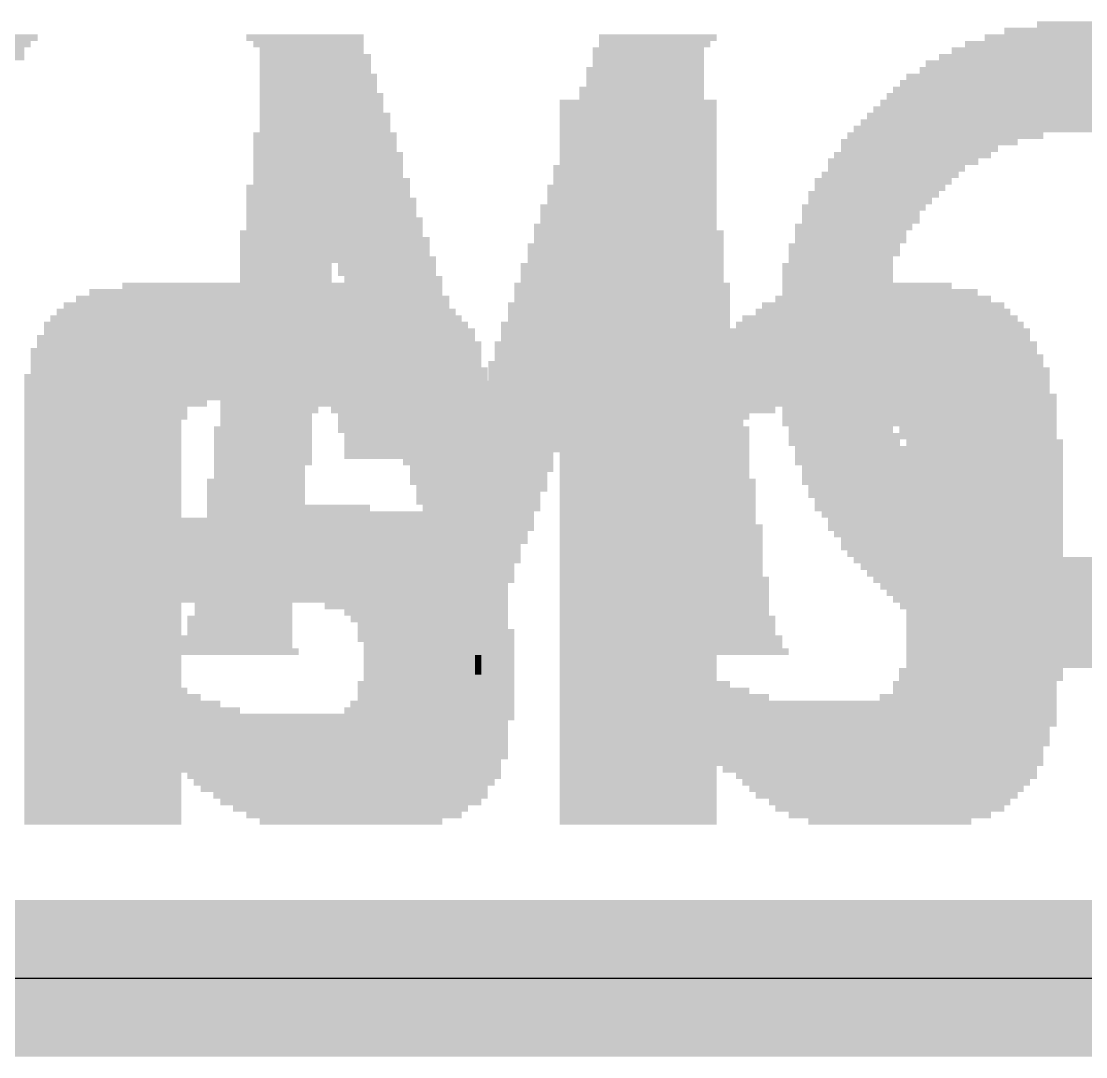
# Model space of a CAD drawing. Extents: x 0 to 53.3, y -0.3 to 28.3.
# Drawn here: x 41.318 to 44.768, y -0.254 to 3.101 of the extents above; entities that cross this region are included whole.
import ezdxf

# ---------------------------------------------------------------- set-up
doc = ezdxf.new("R2010")
doc.units = 0
for name, color, linetype in [('1', 12, 'CONTINUOUS'), ('16', 5, 'CONTINUOUS'), ('20', 4, 'CONTINUOUS'), ('200', 132, 'CONTINUOUS'), ('201', 6, 'CONTINUOUS')]:
    doc.layers.add(name, color=color, linetype=linetype)

# ---------------------------------------------------------------- blocks, each defined once
blk = doc.blocks.new('RECT')
blk.add_solid([(-0.5, -0.5), (0.5, -0.5), (-0.5, 0.5), (0.5, 0.5)])

msp = doc.modelspace()

# ---------------------------------------------------------------- linework, layer by layer
at = {"layer": '1', "const_width": 0.508}
msp.add_lwpolyline([(51.562, 0), (0.254, 0)], dxfattribs=at)
at = {"layer": '16', "const_width": 0.508}
msp.add_lwpolyline([(51.562, 0), (0.254, 0)], dxfattribs=at)
at = {"layer": '20'}
msp.add_line((3.2, 0), (48.6, 0), dxfattribs=at)

# ---------------------------------------------------------------- block references
at = {"layer": '200'}
for p, xscale, yscale in [((44.7358, 3.0692), 0.4648, 0.0211), ((44.737, 3.0903), 0.254, 0.0211), ((41.1378, 3.048), 0.4674, 0.0213), ((41.1378, 3.0268), 0.4216, 0.0211), ((42.2377, 3.048), 0.381, 0.0213), ((42.2491, 3.0268), 0.3581, 0.0211), ((43.3807, 3.048), 0.381, 0.0213), ((43.3705, 3.0268), 0.3607, 0.0211), ((44.7358, 3.0268), 0.7188, 0.0211), ((44.7358, 3.048), 0.5918, 0.0213), ((41.1277, 3.0057), 0.4013, 0.0211), ((42.2593, 3.0057), 0.3378, 0.0211), ((43.3502, 3.0057), 0.3607, 0.0211), ((44.7358, 3.0057), 0.8052, 0.0211), ((41.1378, 2.9845), 0.381, 0.0213), ((42.2707, 2.9845), 0.3607, 0.0213), ((42.2707, 2.9633), 0.3607, 0.0211), ((43.3502, 2.9845), 0.3607, 0.0213), ((43.3502, 2.9633), 0.3607, 0.0211), ((44.7358, 2.9633), 0.9728, 0.0211), ((44.737, 2.9845), 0.889, 0.0213), ((42.2707, 2.9422), 0.3607, 0.0211), ((43.34, 2.9422), 0.381, 0.0211), ((44.737, 2.9422), 1.016, 0.0211), ((42.2808, 2.921), 0.381, 0.0213), ((42.2808, 2.8998), 0.381, 0.0211), ((43.34, 2.921), 0.381, 0.0213), ((43.34, 2.8998), 0.381, 0.0211), ((44.737, 2.8998), 1.143, 0.0211), ((44.7358, 2.921), 1.0998, 0.0213), ((42.2808, 2.8787), 0.381, 0.0211), ((42.291, 2.8575), 0.4013, 0.0213), ((43.3286, 2.8787), 0.4039, 0.0211), ((43.3286, 2.8575), 0.4039, 0.0213), ((44.7358, 2.8575), 1.2268, 0.0213), ((44.7358, 2.8787), 1.1862, 0.0211), ((42.291, 2.8363), 0.4013, 0.0211), ((43.3286, 2.8363), 0.4039, 0.0211), ((44.737, 2.8363), 1.27, 0.0211), ((42.291, 2.8152), 0.4013, 0.0211), ((42.3024, 2.794), 0.4242, 0.0213), ((43.3184, 2.8152), 0.4242, 0.0211), ((43.3184, 2.794), 0.4242, 0.0213), ((44.7358, 2.794), 1.3538, 0.0213), ((44.7358, 2.8152), 1.3132, 0.0211), ((42.3024, 2.7728), 0.4242, 0.0211), ((42.3024, 2.7517), 0.4242, 0.0211), ((43.3083, 2.7517), 0.4445, 0.0211), ((43.3184, 2.7728), 0.4242, 0.0211), ((44.7358, 2.7517), 1.4402, 0.0211), ((44.737, 2.7728), 1.397, 0.0211), ((42.3024, 2.7305), 0.4648, 0.0213), ((43.3184, 2.7305), 0.4648, 0.0213), ((44.3128, 2.7305), 0.635, 0.0213), ((42.3024, 2.7093), 0.4648, 0.0211), ((42.3024, 2.6882), 0.4648, 0.0211), ((43.307, 2.6882), 0.4877, 0.0211), ((43.3184, 2.7093), 0.4648, 0.0211), ((44.229, 2.6882), 0.508, 0.0211), ((44.2608, 2.7093), 0.5715, 0.0211), ((42.3126, 2.667), 0.4851, 0.0213), ((42.3126, 2.6458), 0.4851, 0.0211), ((43.307, 2.667), 0.4877, 0.0213), ((43.307, 2.6458), 0.4877, 0.0211), ((44.1757, 2.6458), 0.4877, 0.0211), ((44.2062, 2.667), 0.508, 0.0213), ((42.3126, 2.6247), 0.4851, 0.0211), ((43.2968, 2.6247), 0.508, 0.0211), ((44.1541, 2.6247), 0.4445, 0.0211), ((42.324, 2.5823), 0.508, 0.0211), ((42.3126, 2.6035), 0.4851, 0.0213), ((43.2968, 2.6035), 0.508, 0.0213), ((43.2968, 2.5823), 0.508, 0.0211), ((44.1109, 2.5823), 0.4445, 0.0211), ((44.1338, 2.6035), 0.4445, 0.0213), ((42.3126, 2.5612), 0.5309, 0.0211), ((43.2968, 2.5612), 0.5486, 0.0211), ((44.1008, 2.5612), 0.4242, 0.0211), ((42.3227, 2.5188), 0.5512, 0.0211), ((42.3126, 2.54), 0.5309, 0.0213), ((43.2968, 2.54), 0.5486, 0.0213), ((43.2968, 2.5188), 0.5486, 0.0211), ((44.0804, 2.54), 0.4242, 0.0213), ((44.069, 2.5188), 0.4013, 0.0211), ((42.3227, 2.4977), 0.5512, 0.0211), ((42.3227, 2.4765), 0.5512, 0.0213), ((43.2854, 2.4977), 0.5715, 0.0211), ((43.2854, 2.4765), 0.5715, 0.0213), ((44.0487, 2.4977), 0.4013, 0.0211), ((44.0385, 2.4765), 0.381, 0.0213), ((42.3329, 2.4553), 0.5715, 0.0211), ((43.2854, 2.4553), 0.5715, 0.0211), ((44.0385, 2.4553), 0.381, 0.0211), ((42.3227, 2.413), 0.5918, 0.0213), ((42.3329, 2.4342), 0.5715, 0.0211), ((43.2752, 2.4342), 0.5918, 0.0211), ((43.2867, 2.413), 0.6147, 0.0213), ((44.0157, 2.4342), 0.381, 0.0211), ((44.0055, 2.413), 0.3607, 0.0213), ((42.3342, 2.3918), 0.6147, 0.0211), ((42.3342, 2.3707), 0.6147, 0.0211), ((43.2765, 2.3707), 0.635, 0.0211), ((43.2867, 2.3918), 0.6147, 0.0211), ((43.9852, 2.3707), 0.3607, 0.0211), ((44.0055, 2.3918), 0.3607, 0.0211), ((42.3342, 2.3495), 0.6147, 0.0213), ((43.2765, 2.3495), 0.635, 0.0213), ((43.9852, 2.3495), 0.3607, 0.0213), ((42.3443, 2.3283), 0.635, 0.0211), ((42.1754, 2.3072), 0.2972, 0.0211), ((42.5031, 2.3072), 0.3175, 0.0211), ((43.2651, 2.3072), 0.6579, 0.0211), ((43.2765, 2.3283), 0.635, 0.0211), ((43.9636, 2.3072), 0.3581, 0.0211), ((43.9738, 2.3283), 0.3378, 0.0211), ((42.1754, 2.286), 0.2972, 0.0213), ((42.5031, 2.286), 0.3175, 0.0213), ((43.0949, 2.286), 0.3175, 0.0213), ((43.4454, 2.286), 0.2972, 0.0213), ((43.9636, 2.286), 0.3581, 0.0213), ((42.1653, 2.2437), 0.3175, 0.0211), ((42.1754, 2.2648), 0.2972, 0.0211), ((42.5234, 2.2648), 0.3175, 0.0211), ((42.5234, 2.2437), 0.3175, 0.0211), ((43.0847, 2.2437), 0.3378, 0.0211), ((43.0949, 2.2648), 0.3175, 0.0211), ((43.4454, 2.2648), 0.2972, 0.0211), ((43.4556, 2.2437), 0.3175, 0.0211), ((43.9534, 2.2437), 0.3378, 0.0211), ((43.9636, 2.2648), 0.3581, 0.0211), ((42.1653, 2.2225), 0.3175, 0.0213), ((42.1653, 2.2013), 0.3175, 0.0211), ((42.5234, 2.2225), 0.3175, 0.0213), ((42.5463, 2.2013), 0.3175, 0.0211), ((43.0746, 2.2225), 0.3175, 0.0213), ((43.0746, 2.2013), 0.3175, 0.0211), ((43.4556, 2.2225), 0.3175, 0.0213), ((43.4556, 2.2013), 0.3175, 0.0211), ((43.9534, 2.2225), 0.3378, 0.0213), ((43.9534, 2.2013), 0.3378, 0.0211), ((42.1538, 2.1802), 0.2946, 0.0211), ((42.5463, 2.1802), 0.3175, 0.0211), ((43.0644, 2.1802), 0.3378, 0.0211), ((43.4556, 2.1802), 0.3175, 0.0211), ((43.9318, 2.1802), 0.3404, 0.0211), ((42.1538, 2.159), 0.2946, 0.0213), ((42.1538, 2.1378), 0.2946, 0.0211), ((42.5463, 2.159), 0.3175, 0.0213), ((42.5666, 2.1378), 0.3175, 0.0211), ((43.0543, 2.159), 0.3175, 0.0213), ((43.0543, 2.1378), 0.3175, 0.0211), ((43.4556, 2.159), 0.3175, 0.0213), ((43.4556, 2.1378), 0.3175, 0.0211), ((43.9318, 2.159), 0.3404, 0.0213), ((43.9318, 2.1378), 0.3404, 0.0211), ((42.1424, 2.0955), 0.3175, 0.0213), ((42.1538, 2.1167), 0.2946, 0.0211), ((42.5666, 2.1167), 0.3175, 0.0211), ((42.5666, 2.0955), 0.3175, 0.0213), ((43.0428, 2.1167), 0.3404, 0.0211), ((43.0314, 2.0955), 0.3175, 0.0213), ((43.4556, 2.1167), 0.3175, 0.0211), ((43.4759, 2.0955), 0.3175, 0.0213), ((43.9318, 2.1167), 0.3404, 0.0211), ((43.9318, 2.0955), 0.3404, 0.0213), ((42.1424, 2.0743), 0.3175, 0.0211), ((42.5869, 2.0743), 0.3175, 0.0211), ((43.0314, 2.0743), 0.3175, 0.0211), ((43.4759, 2.0743), 0.3175, 0.0211), ((43.9318, 2.0743), 0.3404, 0.0211), ((42.1424, 2.0532), 0.3175, 0.0211), ((42.1424, 2.032), 0.3175, 0.0213), ((42.5869, 2.0532), 0.3175, 0.0211), ((42.5869, 2.032), 0.3175, 0.0213), ((43.0213, 2.0532), 0.3378, 0.0211), ((43.0111, 2.032), 0.3175, 0.0213), ((43.4759, 2.0532), 0.3175, 0.0211), ((43.4759, 2.032), 0.3175, 0.0213), ((43.9318, 2.0532), 0.3404, 0.0211), ((43.9318, 2.032), 0.3404, 0.0213), ((42.1424, 2.0108), 0.3175, 0.0211), ((42.6098, 2.0108), 0.3175, 0.0211), ((43.0111, 2.0108), 0.3175, 0.0211), ((43.4759, 2.0108), 0.3175, 0.0211), ((43.9318, 2.0108), 0.3404, 0.0211), ((42.1322, 1.9897), 0.2972, 0.0211), ((42.1322, 1.9685), 0.2972, 0.0213), ((42.6098, 1.9897), 0.3175, 0.0211), ((42.6098, 1.9685), 0.3175, 0.0213), ((42.9908, 1.9897), 0.3175, 0.0211), ((42.9908, 1.9685), 0.3175, 0.0213), ((43.4759, 1.9897), 0.3175, 0.0211), ((43.4759, 1.9685), 0.3175, 0.0213), ((43.9318, 1.9897), 0.3404, 0.0211), ((43.9318, 1.9685), 0.3404, 0.0213), ((42.1221, 1.9262), 0.3175, 0.0211), ((42.1322, 1.9473), 0.2972, 0.0211), ((42.6301, 1.9473), 0.3175, 0.0211), ((42.6301, 1.9262), 0.3175, 0.0211), ((42.9679, 1.9262), 0.3175, 0.0211), ((42.9908, 1.9473), 0.3175, 0.0211), ((43.4873, 1.9262), 0.3404, 0.0211), ((43.4759, 1.9473), 0.3175, 0.0211), ((43.9318, 1.9473), 0.3404, 0.0211), ((43.9318, 1.9262), 0.3404, 0.0211), ((42.1221, 1.905), 0.3175, 0.0213), ((42.6301, 1.905), 0.3175, 0.0213), ((42.9679, 1.905), 0.3175, 0.0213), ((43.4988, 1.905), 0.3175, 0.0213), ((43.9534, 1.905), 0.3378, 0.0213), ((42.1221, 1.8838), 0.3175, 0.0211), ((42.1221, 1.8627), 0.3175, 0.0211), ((42.799, 1.8627), 0.6147, 0.0211), ((42.8092, 1.8838), 0.635, 0.0211), ((43.4988, 1.8838), 0.3175, 0.0211), ((43.4988, 1.8627), 0.3175, 0.0211), ((43.9534, 1.8838), 0.3378, 0.0211), ((43.9534, 1.8627), 0.3378, 0.0211), ((42.1119, 1.8203), 0.2972, 0.0211), ((42.1221, 1.8415), 0.3175, 0.0213), ((42.799, 1.8415), 0.6147, 0.0213), ((42.8104, 1.8203), 0.5918, 0.0211), ((43.4988, 1.8415), 0.3175, 0.0213), ((43.4988, 1.8203), 0.3175, 0.0211), ((43.9636, 1.8415), 0.3581, 0.0213), ((43.9636, 1.8203), 0.3581, 0.0211), ((42.1119, 1.7992), 0.2972, 0.0211), ((42.8003, 1.7992), 0.5715, 0.0211), ((43.4988, 1.7992), 0.3175, 0.0211), ((43.9636, 1.7992), 0.3581, 0.0211), ((42.1018, 1.778), 0.3175, 0.0213), ((42.1018, 1.7568), 0.3175, 0.0211), ((42.8104, 1.778), 0.5512, 0.0213), ((42.8104, 1.7568), 0.5512, 0.0211), ((43.5089, 1.778), 0.3378, 0.0213), ((43.5089, 1.7568), 0.3378, 0.0211), ((43.9738, 1.778), 0.3378, 0.0213), ((43.9852, 1.7568), 0.3607, 0.0211), ((42.1018, 1.7357), 0.3175, 0.0211), ((42.1018, 1.7145), 0.3175, 0.0213), ((42.799, 1.7357), 0.5283, 0.0211), ((42.8092, 1.7145), 0.508, 0.0213), ((43.5191, 1.7357), 0.3175, 0.0211), ((43.5191, 1.7145), 0.3175, 0.0213), ((43.9852, 1.7357), 0.3607, 0.0211), ((44.0055, 1.7145), 0.3607, 0.0213), ((42.1018, 1.6933), 0.3175, 0.0211), ((42.799, 1.6933), 0.4877, 0.0211), ((43.5191, 1.6933), 0.3175, 0.0211), ((44.0055, 1.6933), 0.3607, 0.0211), ((42.1018, 1.6722), 0.3175, 0.0211), ((42.0903, 1.651), 0.2946, 0.0213), ((42.799, 1.6722), 0.4877, 0.0211), ((42.8104, 1.651), 0.4648, 0.0213), ((43.5191, 1.6722), 0.3175, 0.0211), ((43.5191, 1.651), 0.3175, 0.0213), ((44.0157, 1.6722), 0.381, 0.0211), ((44.0385, 1.651), 0.381, 0.0213), ((42.0903, 1.6298), 0.2946, 0.0211), ((42.8003, 1.6298), 0.4445, 0.0211), ((43.5191, 1.6298), 0.3175, 0.0211), ((44.0385, 1.6298), 0.381, 0.0211), ((42.0789, 1.6087), 0.3175, 0.0211), ((42.0789, 1.5875), 0.3175, 0.0213), ((42.8003, 1.6087), 0.4445, 0.0211), ((42.8104, 1.5875), 0.4242, 0.0213), ((43.5293, 1.6087), 0.3378, 0.0211), ((43.5293, 1.5875), 0.3378, 0.0213), ((44.0487, 1.6087), 0.4013, 0.0211), ((44.069, 1.5875), 0.4013, 0.0213), ((42.0789, 1.5663), 0.3175, 0.0211), ((42.0789, 1.5452), 0.3175, 0.0211), ((42.799, 1.5663), 0.4013, 0.0211), ((42.799, 1.5452), 0.4013, 0.0211), ((43.5293, 1.5663), 0.3378, 0.0211), ((43.5394, 1.5452), 0.3175, 0.0211), ((44.0804, 1.5663), 0.4242, 0.0211), ((44.1008, 1.5452), 0.4242, 0.0211), ((42.0789, 1.524), 0.3175, 0.0213), ((42.8092, 1.524), 0.381, 0.0213), ((43.5394, 1.524), 0.3175, 0.0213), ((44.1109, 1.524), 0.4445, 0.0213), ((42.0789, 1.5028), 0.3175, 0.0211), ((42.0688, 1.4817), 0.2972, 0.0211), ((42.799, 1.5028), 0.3607, 0.0211), ((42.799, 1.4817), 0.3607, 0.0211), ((43.5394, 1.5028), 0.3175, 0.0211), ((43.5394, 1.4817), 0.3175, 0.0211), ((44.1338, 1.5028), 0.4445, 0.0211), ((44.1541, 1.4817), 0.4445, 0.0211), ((42.0586, 1.4605), 0.3175, 0.0213), ((42.0586, 1.4393), 0.3175, 0.0211), ((42.8104, 1.4605), 0.3378, 0.0213), ((42.8003, 1.4393), 0.3175, 0.0211), ((43.5508, 1.4605), 0.3404, 0.0213), ((43.5508, 1.4393), 0.3404, 0.0211), ((44.1757, 1.4605), 0.4877, 0.0213), ((44.2062, 1.4393), 0.508, 0.0211), ((42.0586, 1.4182), 0.3175, 0.0211), ((42.8003, 1.4182), 0.3175, 0.0211), ((43.5508, 1.4182), 0.3404, 0.0211), ((44.229, 1.4182), 0.508, 0.0211), ((42.0586, 1.397), 0.3175, 0.0213), ((42.0586, 1.3758), 0.3175, 0.0211), ((42.799, 1.397), 0.2743, 0.0213), ((42.799, 1.3758), 0.2743, 0.0211), ((43.5508, 1.397), 0.3404, 0.0213), ((43.5623, 1.3758), 0.3175, 0.0211), ((44.2608, 1.397), 0.5715, 0.0213), ((44.3128, 1.3758), 0.635, 0.0211), ((42.0586, 1.3547), 0.3175, 0.0211), ((42.799, 1.3547), 0.2743, 0.0211), ((43.5623, 1.3547), 0.3175, 0.0211), ((44.7358, 1.3547), 1.4402, 0.0211), ((42.0484, 1.3123), 0.2972, 0.0211), ((42.0586, 1.3335), 0.3175, 0.0213), ((42.799, 1.3335), 0.2337, 0.0213), ((42.799, 1.3123), 0.2337, 0.0211), ((43.5623, 1.3335), 0.3175, 0.0213), ((43.5623, 1.3123), 0.3175, 0.0211), ((44.737, 1.3335), 1.397, 0.0213), ((44.7358, 1.3123), 1.3538, 0.0211), ((42.0383, 1.2912), 0.3175, 0.0211), ((42.0383, 1.27), 0.3175, 0.0213), ((42.8104, 1.2912), 0.2108, 0.0211), ((42.8003, 1.27), 0.1905, 0.0213), ((43.5724, 1.2912), 0.3378, 0.0211), ((43.5724, 1.27), 0.3378, 0.0213), ((44.7358, 1.2912), 1.3132, 0.0211), ((44.737, 1.27), 1.27, 0.0213), ((42.0383, 1.2488), 0.3175, 0.0211), ((42.8003, 1.2488), 0.1905, 0.0211), ((43.5724, 1.2488), 0.3378, 0.0211), ((44.7358, 1.2488), 1.2268, 0.0211), ((42.0383, 1.2277), 0.3175, 0.0211), ((42.0383, 1.2065), 0.3175, 0.0213), ((42.8104, 1.2277), 0.1702, 0.0211), ((42.799, 1.2065), 0.1473, 0.0213), ((43.5724, 1.2277), 0.3378, 0.0211), ((43.5724, 1.2065), 0.3378, 0.0213), ((44.7358, 1.2277), 1.1862, 0.0211), ((44.737, 1.2065), 1.143, 0.0213), ((42.0268, 1.1642), 0.3404, 0.0211), ((42.0383, 1.1853), 0.3175, 0.0211), ((42.799, 1.1853), 0.1473, 0.0211), ((42.8092, 1.1642), 0.127, 0.0211), ((43.5724, 1.1853), 0.3378, 0.0211), ((43.5928, 1.1642), 0.3378, 0.0211), ((44.7358, 1.1853), 1.0998, 0.0211), ((44.737, 1.1642), 1.016, 0.0211), ((42.0268, 1.143), 0.3404, 0.0213), ((42.799, 1.143), 0.1067, 0.0213), ((43.5826, 1.143), 0.3581, 0.0213), ((44.7358, 1.143), 0.9728, 0.0213), ((42.0167, 1.1007), 0.3607, 0.0211), ((42.0268, 1.1218), 0.3404, 0.0211), ((42.799, 1.1218), 0.1067, 0.0211), ((42.8003, 1.1007), 0.0635, 0.0211), ((43.594, 1.1007), 0.381, 0.0211), ((43.5826, 1.1218), 0.3581, 0.0211), ((44.737, 1.1218), 0.889, 0.0211), ((44.7358, 1.1007), 0.8052, 0.0211), ((42.0167, 1.0795), 0.3607, 0.0213), ((42.8003, 1.0795), 0.0635, 0.0213), ((43.594, 1.0795), 0.381, 0.0213), ((44.7358, 1.0795), 0.7188, 0.0213), ((42.0167, 1.0583), 0.4013, 0.0211), ((42.8003, 1.0583), 0.0635, 0.0211), ((42.799, 1.0372), 0.0203, 0.0211), ((43.5826, 1.0583), 0.4445, 0.0211), ((44.7358, 1.0583), 0.5918, 0.0211), ((44.7358, 1.0372), 0.4648, 0.0211), ((42.799, 1.016), 0.0203, 0.0213), ((42.799, 0.9948), 0.0203, 0.0211), ((44.737, 1.016), 0.254, 0.0213)]:
    msp.add_blockref('RECT', p, dxfattribs=dict(at, xscale=xscale, yscale=yscale))
at = {"layer": '201', "rotation": 180}
for p, xscale, yscale in [((43.3172, 2.8363), 0.508, 0.0211), ((43.3172, 2.8152), 0.508, 0.0211), ((43.3172, 2.794), 0.508, 0.0213), ((43.3172, 2.7728), 0.508, 0.0211), ((43.3172, 2.7517), 0.508, 0.0211), ((43.3172, 2.7305), 0.508, 0.0213), ((43.3172, 2.7093), 0.508, 0.0211), ((43.3172, 2.6882), 0.508, 0.0211), ((43.3172, 2.667), 0.508, 0.0213), ((43.3172, 2.6458), 0.508, 0.0211), ((43.3172, 2.6247), 0.508, 0.0211), ((43.3172, 2.6035), 0.508, 0.0213), ((43.3172, 2.5823), 0.508, 0.0211), ((43.3172, 2.5612), 0.508, 0.0211), ((43.3172, 2.54), 0.508, 0.0213), ((43.3172, 2.5188), 0.508, 0.0211), ((43.3172, 2.4977), 0.508, 0.0211), ((43.3172, 2.4765), 0.508, 0.0213), ((43.3172, 2.4553), 0.508, 0.0211), ((43.3172, 2.4342), 0.508, 0.0211), ((43.3172, 2.413), 0.508, 0.0213), ((43.3172, 2.3918), 0.508, 0.0211), ((43.3172, 2.3707), 0.508, 0.0211), ((43.3172, 2.3495), 0.508, 0.0213), ((43.3172, 2.3283), 0.508, 0.0211), ((43.3172, 2.3072), 0.508, 0.0211), ((43.3172, 2.286), 0.508, 0.0213), ((42.0903, 2.2437), 0.889, 0.0211), ((43.3172, 2.2648), 0.508, 0.0211), ((43.3172, 2.2437), 0.508, 0.0211), ((44.1008, 2.2437), 0.4648, 0.0211), ((42.0891, 2.2013), 1.1862, 0.0211), ((42.0789, 2.2225), 1.0795, 0.0213), ((43.3172, 2.2225), 0.508, 0.0213), ((43.3172, 2.2013), 0.508, 0.0211), ((44.1109, 2.2013), 0.6985, 0.0211), ((44.1109, 2.2225), 0.6121, 0.0213), ((42.0789, 2.1802), 1.2471, 0.0211), ((43.3172, 2.1802), 0.508, 0.0211), ((44.1109, 2.1802), 0.7849, 0.0211), ((42.0789, 2.1378), 1.3335, 0.0211), ((42.0789, 2.159), 1.2929, 0.0213), ((43.3172, 2.159), 0.508, 0.0213), ((43.3172, 2.1378), 0.508, 0.0211), ((44.1008, 2.1378), 0.8915, 0.0211), ((44.1109, 2.159), 0.8255, 0.0213), ((42.0789, 2.1167), 1.3741, 0.0211), ((42.0903, 2.0955), 1.397, 0.0213), ((43.3172, 2.1167), 0.508, 0.0211), ((43.3172, 2.0955), 0.508, 0.0213), ((44.1008, 2.0955), 0.9728, 0.0213), ((44.1008, 2.1167), 0.9322, 0.0211), ((42.0789, 2.0743), 1.4199, 0.0211), ((43.8252, 2.0743), 1.524, 0.0211), ((42.0789, 2.032), 1.4605, 0.0213), ((42.0891, 2.0532), 1.4402, 0.0211), ((43.8366, 2.0532), 1.5469, 0.0211), ((43.8366, 2.032), 1.5469, 0.0213), ((42.0789, 2.0108), 1.4605, 0.0211), ((43.8468, 2.0108), 1.5672, 0.0211), ((42.0789, 1.9897), 1.4605, 0.0211), ((42.0891, 1.9685), 1.4808, 0.0213), ((43.8468, 1.9897), 1.5672, 0.0211), ((43.8569, 1.9685), 1.5875, 0.0213), ((42.0789, 1.9473), 1.5011, 0.0211), ((42.0789, 1.9262), 1.5011, 0.0211), ((43.8569, 1.9473), 1.5875, 0.0211), ((43.8569, 1.9262), 1.5875, 0.0211), ((42.0789, 1.905), 1.5011, 0.0213), ((43.8569, 1.905), 1.5875, 0.0213), ((42.0789, 1.8838), 1.5011, 0.0211), ((41.6243, 1.8627), 0.5918, 0.0211), ((42.5552, 1.8627), 0.5486, 0.0211), ((43.8683, 1.8838), 1.6104, 0.0211), ((43.8683, 1.8627), 1.6104, 0.0211), ((41.5925, 1.8415), 0.5283, 0.0213), ((41.5925, 1.8203), 0.5283, 0.0211), ((42.5755, 1.8415), 0.508, 0.0213), ((42.5869, 1.8203), 0.4851, 0.0211), ((43.4124, 1.8415), 0.6985, 0.0213), ((43.3705, 1.8203), 0.6147, 0.0211), ((44.3662, 1.8415), 0.6147, 0.0213), ((44.3979, 1.8203), 0.5512, 0.0211), ((41.5823, 1.7992), 0.508, 0.0211), ((42.5869, 1.7992), 0.4851, 0.0211), ((43.3388, 1.7992), 0.5512, 0.0211), ((44.4081, 1.7992), 0.5309, 0.0211), ((41.5823, 1.778), 0.508, 0.0213), ((41.5823, 1.7568), 0.508, 0.0211), ((42.5869, 1.778), 0.4851, 0.0213), ((42.5971, 1.7568), 0.4648, 0.0211), ((43.3172, 1.778), 0.508, 0.0213), ((43.3172, 1.7568), 0.508, 0.0211), ((44.4183, 1.778), 0.5105, 0.0213), ((44.4183, 1.7568), 0.5105, 0.0211), ((41.5823, 1.7357), 0.508, 0.0211), ((41.5823, 1.7145), 0.508, 0.0213), ((42.5971, 1.7357), 0.4648, 0.0211), ((42.5971, 1.7145), 0.4648, 0.0213), ((43.3172, 1.7357), 0.508, 0.0211), ((43.3172, 1.7145), 0.508, 0.0213), ((44.4398, 1.7357), 0.508, 0.0211), ((44.4398, 1.7145), 0.508, 0.0213), ((41.5823, 1.6933), 0.508, 0.0211), ((42.5971, 1.6933), 0.4648, 0.0211), ((43.3172, 1.6933), 0.508, 0.0211), ((44.4398, 1.6933), 0.508, 0.0211), ((41.5823, 1.6722), 0.508, 0.0211), ((41.5823, 1.651), 0.508, 0.0213), ((43.3172, 1.6722), 0.508, 0.0211), ((43.3172, 1.651), 0.508, 0.0213), ((44.4398, 1.6722), 0.508, 0.0211), ((44.4398, 1.651), 0.508, 0.0213), ((41.5823, 1.6298), 0.508, 0.0211), ((43.3172, 1.6298), 0.508, 0.0211), ((44.4398, 1.6298), 0.508, 0.0211), ((41.5823, 1.6087), 0.508, 0.0211), ((41.5823, 1.5875), 0.508, 0.0213), ((43.3172, 1.6087), 0.508, 0.0211), ((43.3172, 1.5875), 0.508, 0.0213), ((44.4398, 1.6087), 0.508, 0.0211), ((44.4398, 1.5875), 0.508, 0.0213), ((41.5823, 1.5663), 0.508, 0.0211), ((41.5823, 1.5452), 0.508, 0.0211), ((43.3172, 1.5663), 0.508, 0.0211), ((43.3172, 1.5452), 0.508, 0.0211), ((44.4398, 1.5663), 0.508, 0.0211), ((44.4398, 1.5452), 0.508, 0.0211), ((41.5823, 1.524), 0.508, 0.0213), ((42.3113, 1.524), 0.2743, 0.0213), ((43.3172, 1.524), 0.508, 0.0213), ((44.4398, 1.524), 0.508, 0.0213), ((41.5823, 1.5028), 0.508, 0.0211), ((42.0154, 1.4817), 1.3741, 0.0211), ((42.2796, 1.5028), 0.6782, 0.0211), ((43.3172, 1.5028), 0.508, 0.0211), ((43.3172, 1.4817), 0.508, 0.0211), ((44.4398, 1.5028), 0.508, 0.0211), ((44.4398, 1.4817), 0.508, 0.0211), ((42.037, 1.4605), 1.4173, 0.0213), ((42.0472, 1.4393), 1.4376, 0.0211), ((43.3172, 1.4605), 0.508, 0.0213), ((43.3172, 1.4393), 0.508, 0.0211), ((44.4398, 1.4605), 0.508, 0.0213), ((44.4398, 1.4393), 0.508, 0.0211), ((42.0586, 1.4182), 1.4605, 0.0211), ((43.3172, 1.4182), 0.508, 0.0211), ((44.4398, 1.4182), 0.508, 0.0211), ((42.0688, 1.397), 1.4808, 0.0213), ((42.0789, 1.3758), 1.5011, 0.0211), ((43.3172, 1.397), 0.508, 0.0213), ((43.3172, 1.3758), 0.508, 0.0211), ((44.4398, 1.397), 0.508, 0.0213), ((44.4398, 1.3758), 0.508, 0.0211), ((42.0903, 1.3547), 1.524, 0.0211), ((43.3172, 1.3547), 0.508, 0.0211), ((44.4398, 1.3547), 0.508, 0.0211), ((42.0903, 1.3335), 1.524, 0.0213), ((42.1005, 1.3123), 1.5443, 0.0211), ((43.3172, 1.3335), 0.508, 0.0213), ((43.3172, 1.3123), 0.508, 0.0211), ((44.4398, 1.3335), 0.508, 0.0213), ((44.4398, 1.3123), 0.508, 0.0211), ((42.1005, 1.2912), 1.5443, 0.0211), ((42.1005, 1.27), 1.5443, 0.0213), ((43.3172, 1.2912), 0.508, 0.0211), ((43.3172, 1.27), 0.508, 0.0213), ((44.4398, 1.2912), 0.508, 0.0211), ((44.4398, 1.27), 0.508, 0.0213), ((42.1119, 1.2488), 1.5672, 0.0211), ((43.3172, 1.2488), 0.508, 0.0211), ((44.4398, 1.2488), 0.508, 0.0211), ((42.1119, 1.2277), 1.5672, 0.0211), ((41.5823, 1.2065), 0.508, 0.0213), ((42.5983, 1.2065), 0.5944, 0.0213), ((43.3172, 1.2277), 0.508, 0.0211), ((43.3172, 1.2065), 0.508, 0.0213), ((44.4398, 1.2277), 0.508, 0.0211), ((44.4398, 1.2065), 0.508, 0.0213), ((41.5823, 1.1853), 0.508, 0.0211), ((41.5823, 1.1642), 0.508, 0.0211), ((42.6301, 1.1853), 0.5309, 0.0211), ((42.6403, 1.1642), 0.5105, 0.0211), ((43.3172, 1.1853), 0.508, 0.0211), ((43.3172, 1.1642), 0.508, 0.0211), ((44.4398, 1.1853), 0.508, 0.0211), ((44.4398, 1.1642), 0.508, 0.0211), ((41.5823, 1.143), 0.508, 0.0213), ((42.6517, 1.143), 0.4877, 0.0213), ((43.3172, 1.143), 0.508, 0.0213), ((44.4398, 1.143), 0.508, 0.0213), ((41.5823, 1.1218), 0.508, 0.0211), ((41.5823, 1.1007), 0.508, 0.0211), ((42.6618, 1.1218), 0.508, 0.0211), ((42.6618, 1.1007), 0.508, 0.0211), ((43.3172, 1.1218), 0.508, 0.0211), ((43.3172, 1.1007), 0.508, 0.0211), ((44.4398, 1.1218), 0.508, 0.0211), ((44.4398, 1.1007), 0.508, 0.0211), ((41.5823, 1.0795), 0.508, 0.0213), ((42.672, 1.0795), 0.4877, 0.0213), ((43.3172, 1.0795), 0.508, 0.0213), ((44.4398, 1.0795), 0.508, 0.0213), ((41.5823, 1.0583), 0.508, 0.0211), ((41.5823, 1.0372), 0.508, 0.0211), ((42.672, 1.0583), 0.4877, 0.0211), ((42.672, 1.0372), 0.4877, 0.0211), ((43.3172, 1.0583), 0.508, 0.0211), ((43.3172, 1.0372), 0.508, 0.0211), ((44.4398, 1.0583), 0.508, 0.0211), ((44.4398, 1.0372), 0.508, 0.0211), ((41.5823, 1.016), 0.508, 0.0213), ((41.5823, 0.9948), 0.508, 0.0211), ((42.672, 1.016), 0.4877, 0.0213), ((42.672, 0.9948), 0.4877, 0.0211), ((43.3172, 1.016), 0.508, 0.0213), ((43.3172, 0.9948), 0.508, 0.0211), ((44.4284, 0.9948), 0.5309, 0.0211), ((44.4398, 1.016), 0.508, 0.0213), ((41.5823, 0.9737), 0.508, 0.0211), ((42.672, 0.9737), 0.4877, 0.0211), ((43.3172, 0.9737), 0.508, 0.0211), ((44.4284, 0.9737), 0.5309, 0.0211), ((41.5823, 0.9525), 0.508, 0.0213), ((41.5925, 0.9313), 0.5283, 0.0211), ((42.6618, 0.9525), 0.508, 0.0213), ((42.6618, 0.9313), 0.508, 0.0211), ((43.3388, 0.9525), 0.5512, 0.0213), ((43.3705, 0.9313), 0.6147, 0.0211), ((44.4081, 0.9525), 0.5309, 0.0213), ((44.4081, 0.9313), 0.5309, 0.0211), ((41.6458, 0.889), 0.635, 0.0213), ((41.6141, 0.9102), 0.5715, 0.0211), ((42.6504, 0.889), 0.5309, 0.0213), ((42.6618, 0.9102), 0.508, 0.0211), ((43.8683, 0.889), 1.6104, 0.0213), ((43.4023, 0.9102), 0.6782, 0.0211), ((44.3865, 0.9102), 0.574, 0.0211), ((41.6776, 0.8678), 0.6985, 0.0211), ((42.6403, 0.8678), 0.5512, 0.0211), ((43.8683, 0.8678), 1.6104, 0.0211), ((42.1119, 0.8255), 1.5672, 0.0213), ((42.1221, 0.8467), 1.5875, 0.0211), ((43.8683, 0.8467), 1.6104, 0.0211), ((43.8683, 0.8255), 1.6104, 0.0213), ((42.1119, 0.8043), 1.5672, 0.0211), ((42.1119, 0.7832), 1.5672, 0.0211), ((43.8569, 0.8043), 1.5875, 0.0211), ((43.8569, 0.7832), 1.5875, 0.0211), ((42.1119, 0.762), 1.5672, 0.0213), ((43.8569, 0.762), 1.5875, 0.0213), ((42.1119, 0.7408), 1.5672, 0.0211), ((42.1119, 0.7197), 1.5672, 0.0211), ((43.8468, 0.7408), 1.5672, 0.0211), ((43.8468, 0.7197), 1.5672, 0.0211), ((42.1005, 0.6985), 1.5443, 0.0213), ((43.8468, 0.6985), 1.5672, 0.0213), ((42.1005, 0.6773), 1.5443, 0.0211), ((41.5823, 0.6562), 0.508, 0.0211), ((42.3647, 0.6562), 1.016, 0.0211), ((43.3172, 0.6773), 0.508, 0.0211), ((43.3172, 0.6562), 0.508, 0.0211), ((44.1008, 0.6773), 1.0185, 0.0211), ((44.1223, 0.6562), 0.9754, 0.0211), ((41.5823, 0.635), 0.508, 0.0213), ((41.5823, 0.6138), 0.508, 0.0211), ((42.3647, 0.635), 0.9754, 0.0213), ((42.3647, 0.6138), 0.9296, 0.0211), ((43.3172, 0.635), 0.508, 0.0213), ((43.3172, 0.6138), 0.508, 0.0211), ((44.1211, 0.635), 0.9322, 0.0213), ((44.1223, 0.6138), 0.889, 0.0211), ((41.5823, 0.5927), 0.508, 0.0211), ((42.385, 0.5927), 0.889, 0.0211), ((43.3172, 0.5927), 0.508, 0.0211), ((44.1223, 0.5927), 0.8484, 0.0211), ((41.5823, 0.5715), 0.508, 0.0213), ((41.5823, 0.5503), 0.508, 0.0211), ((42.3863, 0.5715), 0.8458, 0.0213), ((42.385, 0.5503), 0.762, 0.0211), ((43.3172, 0.5715), 0.508, 0.0213), ((43.3172, 0.5503), 0.508, 0.0211), ((44.1325, 0.5715), 0.7823, 0.0213), ((44.1325, 0.5503), 0.7417, 0.0211), ((41.5823, 0.5292), 0.508, 0.0211), ((41.5823, 0.508), 0.508, 0.0213), ((42.3964, 0.5292), 0.6985, 0.0211), ((42.3863, 0.508), 0.5918, 0.0213), ((43.3172, 0.5292), 0.508, 0.0211), ((43.3172, 0.508), 0.508, 0.0213), ((44.1325, 0.5292), 0.6553, 0.0211), ((44.1325, 0.508), 0.5283, 0.0213)]:
    msp.add_blockref('RECT', p, dxfattribs=dict(at, xscale=xscale, yscale=yscale))

doc.saveas('drawing.dxf')
